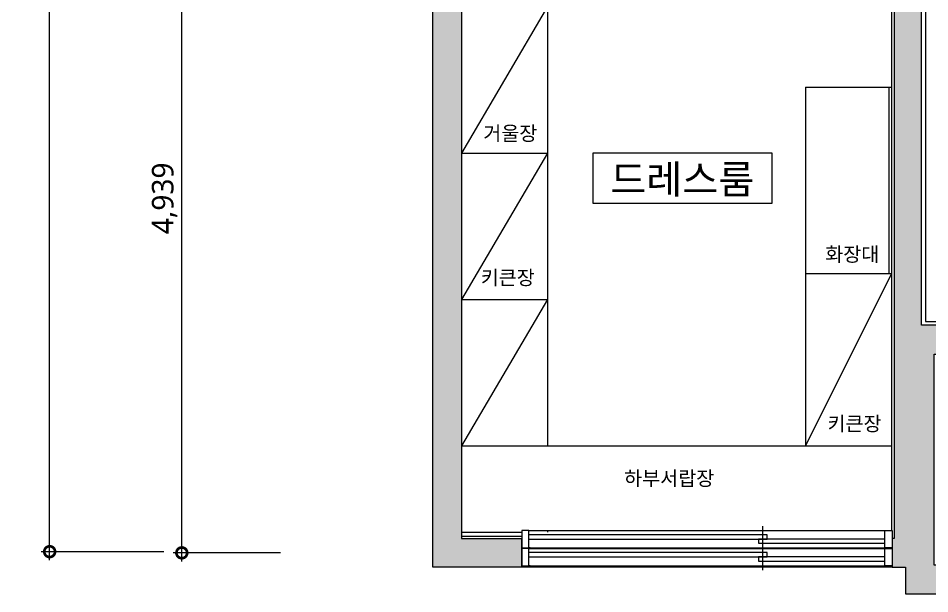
# Model space of a CAD drawing. Header units: millimetres. Extents: x 0 to 460316, y -63250 to 103204.
# Drawn here: x 93349 to 99700, y 25955 to 29965 of the extents above; entities that cross this region are included whole.
import ezdxf
from ezdxf.enums import TextEntityAlignment as Align

# ---------------------------------------------------------------- set-up
doc = ezdxf.new("R2010")
doc.units = ezdxf.units.MM
doc.header["$LTSCALE"] = 25
for name, color, linetype in [('2-con', 2, 'Continuous'), ('ac-furniture', 152, 'Continuous'), ('ac-insul', 5, 'BATTING'), ('ac-Ref', 8, 'Continuous'), ('ac-text', 7, 'Continuous'), ('ac-wall-fin', 3, 'Continuous'), ('ac-window', 140, 'Continuous')]:
    doc.layers.add(name, color=color, linetype=linetype)
doc.styles.add('맑은고딕', font='malgun.ttf')
doc.styles.add('이윤정', font='l_10646.ttf')
doc.linetypes.add('BATTING', pattern='A,0.00254,-2.54,[134,ltypeshp.shx,S=2.54,R=0,X=-2.54,Y=0],-5.08,[134,ltypeshp.shx,S=2.54,R=180,X=2.54,Y=0],-2.54', length=10.16254)
doc.dimstyles.new('건축클래스150', dxfattribs={"dimtxt": 150, "dimasz": 150, "dimexe": 60, "dimexo": 120, "dimgap": 30, "dimtad": 1, "dimtoh": 1, "dimdec": 0, "dimlunit": 6, "dimtxsty": '맑은고딕', "dimblk": 'DOTSMALL', "dimcen": 2.5, "dimdle": 60, "dimclrt": 7, "dimadec": 0, "dimazin": 0, "dimtfac": 1, "dimtdec": 0, "dimtmove": 2, "dimatfit": 3, "dimldrblk": 'DOTSMALL', "dimfxl": 1, "dimarcsym": 0})

# ---------------------------------------------------------------- blocks, each defined once
blk = doc.blocks.new('룸 태그')
at = {"layer": 'ac-text'}
blk.add_lwpolyline([(27195.80264008982, 82697.42392577245), (28445.80264008982, 82697.42392577245), (28445.80264008982, 83044.49058675393), (27195.80264008982, 83044.49058675393)], close=True, dxfattribs=at)
at = {"layer": 'ac-text', "style": '맑은고딕'}
blk.add_attdef('룸태그', text='', height=170, dxfattribs=at).set_placement((27818.73238235789, 82784.51246915663), align=Align.CENTER)
blk = doc.blocks.new('_DotSmall')
at = {"color": 0, "linetype": 'ByBlock', "const_width": 0.5}
blk.add_lwpolyline([(-0.0625, 0, 1), (0.0625, 0, 1)], format="xyb", close=True, dxfattribs=at)
blk = doc.blocks.new('*D396')
at = {"layer": 'ac-Ref', "color": 0, "lineweight": -2}
for p, q in [((94488.48528090634, 26180.45554746028), (94488.48528090634, 31238.96095485208)), ((95176.69280055902, 31178.96095485208), (94428.48528090634, 31178.96095485208)), ((95176.69280055902, 26240.45554746028), (94428.48528090634, 26240.45554746028))]:
    blk.add_line(p, q, dxfattribs=at)
at = {"layer": 'Defpoints', "color": 0}
for p in [(94488.48528090634, 31178.96095485208), (95296.69280055902, 31178.96095485208), (95296.69280055902, 26240.45554746028)]:
    blk.add_point(p, dxfattribs=at)
at = {"layer": 'ac-Ref', "color": 0, "lineweight": -2, "xscale": 150, "yscale": 150, "zscale": 150}
for p, rotation in [((94488.48528090634, 31178.96095485208), 90), ((94488.48528090634, 26240.45554746028), 270)]:
    blk.add_blockref('_DotSmall', p, dxfattribs=dict(at, rotation=rotation))
at = {"layer": 'ac-Ref', "color": 7, "insert": (94368.4037591672, 28709.70825115615), "char_height": 150, "attachment_point": 5, "rotation": 90, "style": '맑은고딕'}
blk.add_mtext('4,939', dxfattribs=at)
blk = doc.blocks.new('*D399')
at = {"layer": 'ac-Ref', "color": 0, "lineweight": -2}
for p, q in [((93567.63281457142, 26188.67672918475), (93567.6328145714, 37208.98796096505)), ((94368.48140889255, 37148.98796096505), (93507.6328145714, 37148.98796096505)), ((94363.97941849686, 26248.67672918475), (93507.63281457142, 26248.67672918475))]:
    blk.add_line(p, q, dxfattribs=at)
at = {"layer": 'Defpoints', "color": 0}
for p in [(93567.6328145714, 37148.98796096505), (94488.48140889255, 37148.98796096505), (94483.97941849686, 26248.67672918475)]:
    blk.add_point(p, dxfattribs=at)
at = {"layer": 'ac-Ref', "color": 0, "lineweight": -2, "xscale": 150, "yscale": 150, "zscale": 150}
for p, rotation in [((93567.6328145714, 37148.98796096505), 90), ((93567.63281457142, 26248.67672918475), 270)]:
    blk.add_blockref('_DotSmall', p, dxfattribs=dict(at, rotation=rotation))
at = {"layer": 'ac-Ref', "color": 7, "insert": (93447.14368413662, 31698.83234507486), "char_height": 150, "attachment_point": 5, "rotation": 90, "style": '맑은고딕'}
blk.add_mtext('10,900', dxfattribs=at)

msp = doc.modelspace()

# ---------------------------------------------------------------- hatches: boundary and pattern name
h = msp.add_hatch()
h.set_pattern_fill('_USER', scale=600, double=1, pattern_type=0)
h.set_pattern_definition([(0, (5873.513320172613, -29422.80136974892), (0, 600), []), (90, (5873.513320172613, -29422.80136974892), (-600, 3.673940397442059e-14), [])])
h.paths.add_polyline_path([(105047.5872497782, 36747.45554746025), (102792.5872497782, 36747.45554746025), (102792.5872497782, 35340.45554746144), (102812.5872497782, 35340.45554746144), (102812.5872497782, 35330.45554746144), (102837.5872497794, 35330.45554746144), (102837.5872497805, 36180.4555474589), (102877.5872497805, 36180.4555474589), (102877.5872497805, 36179.51384934352, -0.4004913051079977), (103687.5872497778, 35330.45617656329), (103687.5872497778, 35330.45554745977), (103712.5872497779, 35330.45554745977), (103712.5872497779, 35340.63007986393), (104179.5872497782, 35340.63007986393), (104179.5872497782, 36047.45554746025), (104704.5872497782, 36047.45554746025), (105047.5872497782, 36047.45554746025)])
h.paths.add_polyline_path([(106772.5872497782, 37102.45554746025), (105047.5872497782, 37102.45554746025), (105047.5872497782, 36747.45554746025), (105047.5872497782, 36047.45554746025), (105904.5872497782, 36047.45554746025), (106772.5872497782, 36047.45554746025)])
h.paths.add_polyline_path([(107702.5872497782, 36312.45554746025), (108337.5872497782, 36312.45554746025), (108337.5872497782, 37102.45554746025), (107562.5872497782, 37102.45554746025), (106772.5872497782, 37102.45554746025), (106772.5872497782, 36047.45554746025), (106772.5872497782, 35276.34073684664), (107037.5872497782, 35276.34073684664), (107617.5872497782, 35276.34073684664), (107702.5872497782, 35276.34073684664)])
h.paths.add_polyline_path([(107628.5872497782, 27605.45554746025), (107475.5872497782, 27605.45554746025), (104775.5872497782, 27605.45554746025), (104260.5872497766, 27605.45554746025), (104260.5872497766, 27450.45554746001), (104270.5872497766, 27450.45554746002), (104270.5872497766, 27425.45554746025, -0.399871792444394), (105082.7254470668, 26652.33289281582), (105083.7099044225, 26652.33289281582), (105083.7099044225, 26612.33289281582), (104270.5872497782, 26612.33289281469), (104270.5872497782, 26587.33289281469), (104260.5872497782, 26587.33289281468), (104260.5872497782, 26525.45554746025), (104450.5872497782, 26525.45554746025), (104450.5872497782, 26535.45554746025), (104500.5872497782, 26535.45554746025), (107488.5872497782, 26535.45554746026), (107538.5872497782, 26535.45554746025), (107538.5872497782, 26525.45554746025), (107628.5872497782, 26525.45554746025)])
h.paths.add_polyline_path([(104637.5872497782, 27510.45554746025, -1), (104517.5872497782, 27510.45554746025, -1)], flags=16)
h.paths.add_polyline_path([(104270.5872497766, 27425.45554746025), (104270.5872497712, 26652.33289281469), (105082.7254470668, 26652.33289281582, 0.3998717924443939)], flags=17)
h.paths.add_polyline_path([(99632.58724977815, 34052.4728291825), (99607.58724977815, 34052.4728291825), (98717.58724977815, 34052.47282918252), (98692.58724977815, 34052.4728291825), (98692.58724977815, 34042.45554746025), (98622.66375126241, 34042.45554746025), (98622.66375126241, 32953.03762781431), (99632.58724977815, 32953.03762781431)])
at = {"layer": 'ac-Ref'}
h = msp.add_hatch(color=256, dxfattribs=at)
h.dxf.hatch_style = 1
h.paths.add_polyline_path([(99902.58724977815, 36035.76095808248), (99357.58724977815, 36035.76095808248), (99357.58724977815, 37045.76095808248), (99922.58724977815, 37045.76095808248), (99922.58724977815, 37245.76095808248), (99157.58724977815, 37245.76095808248), (99157.58724977815, 35835.76095808248), (99632.58724977815, 35835.76095808248), (99632.58724977815, 32662.45554746025), (99902.58724977815, 32662.45554746025)])
h.paths.add_polyline_path([(102792.5872497782, 35202.45554746025), (102792.5872497782, 37447.45554746025), (102562.5872497782, 37447.45554746025), (102562.5872497782, 37045.76095808248), (102602.5872497782, 37045.76095808248), (102602.5872497782, 32870.76095808248), (100832.5872497782, 32870.76095808248), (100832.5872497782, 32662.45554746025), (102792.5872497782, 32662.45554746025)])
h.paths.add_polyline_path([(106770.5872497782, 35075.45554746025), (107037.5872497782, 35075.45554746025), (107037.5872497782, 35276.34073684664), (106772.5872497782, 35276.34073684664), (106772.5872497782, 36047.45554746025), (105904.5872497782, 36047.45554746025), (105904.5872497782, 35847.45554746025), (106594.5872497782, 35847.45554746025), (106594.5872497782, 32872.45554746025), (105782.5872497782, 32872.45554746025), (105782.5872497782, 32737.45554746025), (106777.5872497782, 32737.45554746025), (106777.5872497782, 32937.45554746025), (106770.5872497782, 32937.45554746025)])
h.paths.add_polyline_path([(108537.5872497782, 37302.45554746025), (107562.5872497782, 37302.45554746025), (107562.5872497782, 37102.45554746025), (108337.5872497782, 37102.45554746025), (108337.5872497782, 36312.45554746025), (107702.5872497782, 36312.45554746025), (107702.5872497782, 35276.34073684664), (107617.5872497782, 35276.34073684664), (107617.5872497782, 35075.45554746025), (108252.5872497782, 35075.45554746025), (108252.5872497782, 32937.45554746025), (108252.5872497782, 32737.45554746025), (108262.5872497782, 32737.45554746025), (108262.5872497782, 27797.45554746025), (107475.5872497782, 27797.45554746025), (107475.5872497782, 27605.45554746025), (108428.5872497782, 27605.45554746025), (108428.5872497782, 26525.45554746025), (107538.5872497782, 26525.45554746025), (107538.5872497782, 26325.45554746025), (108537.5872497782, 26325.45554746025)])
h.paths.add_polyline_path([(104704.5872497782, 36047.45554746025), (104179.5872497782, 36047.45554746025), (104179.5872497782, 35202.45554746025), (104454.5872497782, 35202.45554746025), (104454.5872497782, 35847.45554746025), (104704.5872497782, 35847.45554746025)])
h.paths.add_polyline_path([(106447.5872497782, 31577.45554746025), (105397.5872497782, 31577.45554746025), (105397.5872497782, 31377.45554746025), (106447.5872497782, 31377.45554746025)])
h.paths.add_polyline_path([(104370.5872497782, 31577.45554746025), (104160.5872497782, 31577.45554746025), (104160.5872497782, 27605.45554746025), (104775.5872497782, 27605.45554746025), (104775.5872497782, 27797.45554746025), (104370.5872497782, 27797.45554746025)])
h.paths.add_polyline_path([(104450.5872497782, 26525.45554746025), (104250.5872497782, 26525.45554746025), (104250.5872497782, 25955.45554746025), (104450.5872497782, 25955.45554746025)])
h.paths.add_polyline_path([(99730.58724977815, 27625.45554746025), (100360.5872497782, 27625.45554746025), (100360.5872497782, 27825.45554746025), (99642.58724977815, 27825.45554746025), (99642.58724977815, 31280.45554746025), (99452.58724977815, 31280.45554746025), (99452.58724977815, 26340.45554746025), (99437.58724977815, 26340.45554746025), (99437.58724977815, 26140.45554746025), (99530.58724977815, 26140.45554746025), (99530.58724977815, 25955.45554746025), (100450.5872497782, 25955.45554746025), (100450.5872497782, 26155.45554746025), (99730.58724977815, 26155.45554746025)])
h.paths.add_polyline_path([(96437.58724977815, 31080.45554746025), (98522.58724977815, 31080.45554746025), (98522.58724977815, 31280.45554746025), (96472.58724977815, 31280.45554746025), (96472.58724977815, 33445.45554746025), (98072.58724977815, 33445.45554746025), (98072.58724977815, 32045.45554746025), (98272.58724977815, 32045.45554746025), (98272.58724977815, 34042.45554746025), (98692.58724977815, 34042.45554746025), (98692.58724977815, 34242.45554746025), (98072.58724977815, 34242.45554746025), (98072.58724977815, 33615.45554746025), (96237.58724977815, 33615.45554746025), (96237.58724977815, 26140.45554746025), (96857.58724977815, 26140.45554746025), (96857.58724977815, 26340.45554746025), (96437.58724977815, 26340.45554746025)])
h = msp.add_hatch(dxfattribs=at)
h.set_pattern_fill('ANGLE', color=256)
h.set_pattern_definition([(0, (5873.513320172613, -29422.80136974892), (0, 6.985), [5.08, -1.905]), (90, (5873.513320172613, -29422.80136974892), (-6.985, 4.277078946022131e-16), [5.08, -1.905])])
h.paths.add_polyline_path([(99437.58724977815, 26150.67854015007), (99387.58724977815, 26150.67854015007), (98537.01783985764, 26150.67854015007), (98537.01783985764, 26140.45554746025), (99437.58724977815, 26140.45554746025)])
h.paths.add_polyline_path([(98537.01783985764, 26150.67854015007), (96907.58724977815, 26150.67854015007), (96857.58724977815, 26150.67854015007), (96857.58724977815, 26140.45554746025), (98537.01783985764, 26140.45554746025)])

# ---------------------------------------------------------------- linework, layer by layer
at = {"layer": '2-con'}
for p, q in [((96857.58724977815, 26140.45554746025), (96857.58724977815, 26340.45554746025)), ((99437.58724977815, 26340.45554746025), (99437.58724977815, 26140.45554746025)), ((99437.58724977815, 26140.45554746025), (96857.58724977815, 26140.45554746025))]:
    msp.add_line(p, q, dxfattribs=at)
for points in [[(98522.58724977815, 31280.45554746025), (98522.58724977815, 31080.45554746025), (96437.58724977815, 31080.45554746025), (96437.58724977815, 26340.45554746025), (96857.58724977815, 26340.45554746025), (96857.58724977815, 26140.45554746025), (96237.58724977815, 26140.45554746025), (96237.58724977815, 33615.45554746025), (98072.58724977815, 33615.45554746025), (98072.58724977815, 34242.45554746025), (98692.58724977815, 34242.45554746025), (98692.58724977815, 34042.45554746025), (98272.58724977815, 34042.45554746025), (98272.58724977815, 32045.45554746025), (98072.58724977815, 32045.45554746025), (98072.58724977815, 33445.45554746025), (96472.58724977815, 33445.45554746025), (96472.58724977815, 31280.45554746025), (98522.58724977815, 31280.45554746025)], [(99452.58724977815, 31280.45554746025), (99452.58724977815, 26340.45554746025), (99437.58724977815, 26340.45554746025), (99437.58724977815, 26140.45554746025), (99530.58724977815, 26140.45554746025), (99530.58724977815, 25955.45554746025), (100450.5872497782, 25955.45554746025), (100450.5872497782, 26155.45554746025), (99730.58724977815, 26155.45554746025), (99730.58724977815, 27625.45554746025), (100360.5872497782, 27625.45554746025), (100360.5872497782, 27825.45554746025), (99642.58724977815, 27825.45554746025), (99642.58724977815, 31280.45554746025), (99452.58724977815, 31280.45554746025)]]:
    msp.add_lwpolyline(points, dxfattribs=at)
at = {"layer": 'ac-furniture'}
for p, q in [((97037.58724977815, 31062.45554746025), (97037.58724977815, 26985.45554746026)), ((98834.5872497774, 29485.45554746027), (98834.58724977617, 26985.45554746027)), ((98834.5872497774, 29485.45554746027), (99434.58724977614, 29485.45554746029)), ((99414.58724977614, 29485.45554746029), (99414.58724977676, 28185.45554746147)), ((96437.58724977812, 29025.45554746025), (97037.58724977815, 29025.45554746025)), ((98834.58724977676, 28185.45554746027), (99434.58724977617, 28185.45554746029)), ((96437.58724977815, 28005.45554746025), (97037.58724977815, 28005.45554746025)), ((96437.58724977815, 26985.45554746025), (99434.58724977617, 26985.45554746029))]:
    msp.add_line(p, q, dxfattribs=at)
at = {"layer": 'ac-insul', "linetype": 'BATTING', "ltscale": 0.05}
msp.add_line((96857.58724977815, 26353.54874770829), (96437.58724977815, 26353.54874770829), dxfattribs=at)
at = {"layer": 'ac-Ref'}
for p, q in [((97037.58724977815, 30045.45554746026), (96437.58724977815, 29025.45554746025)), ((99669.0394953452, 29096.37578076439), (99669.58724977815, 29096.37518069419)), ((97037.58724977815, 29023.95554746025), (96437.58724977815, 28005.45554746025)), ((99434.58724977617, 28185.45554746029), (98834.58724977617, 26985.45554746028)), ((97037.58724977815, 28005.45554746025), (96437.58724977815, 26985.45554746025)), ((96857.58724977815, 26385.45554746025), (96857.58724977815, 26340.45554746025)), ((97037.58724977815, 26395.67854015007), (97037.58724977815, 26385.45554746025))]:
    msp.add_line(p, q, dxfattribs=at)
at = {"layer": 'ac-wall-fin'}
for p, q in [((99669.58724977815, 31340.29541399851), (99669.58724977815, 27852.45554746025)), ((99434.58724977815, 31052.45554746025), (99434.58724977588, 26395.67854015007)), ((99669.58724977815, 27852.45554746025), (100387.5872497782, 27852.45554746025)), ((96437.58724977815, 26385.45554746025), (96857.58724977815, 26385.45554746025))]:
    msp.add_line(p, q, dxfattribs=at)
at = {"layer": 'ac-window'}
for p, q in [((98537.01783985764, 26245.67854015007), (98537.01783985767, 26425.67854015007)), ((96907.58724977815, 26395.67854015007), (99387.58724977815, 26395.67854015007)), ((98537.01783985764, 26120.67854015007), (98537.01783985767, 26300.67854015007)), ((96916.56965803303, 26275.67854015007), (96907.58724977815, 26275.67854015007)), ((96907.58724977815, 26275.67854015007), (99387.58724977815, 26275.67854015007)), ((96907.58724977815, 26270.67854015007), (99387.58724977815, 26270.67854015007)), ((96916.56965803303, 26150.67854015007), (96907.58724977815, 26150.67854015007)), ((96907.58724977815, 26150.67854015007), (99387.58724977815, 26150.67854015007))]:
    msp.add_line(p, q, dxfattribs=at)
for points in [[(96857.58724977815, 26275.67854015007), (96907.58724977815, 26275.67854015007), (96907.58724977815, 26395.67854015007), (96857.58724977815, 26395.67854015007)], [(99437.58724977815, 26275.67854015007), (99387.58724977815, 26275.67854015007), (99387.58724977815, 26395.67854015007), (99437.58724977815, 26395.67854015007)], [(96857.58724977815, 26150.67854015007), (96907.58724977815, 26150.67854015007), (96907.58724977815, 26270.67854015007), (96857.58724977815, 26270.67854015007)], [(99437.58724977815, 26150.67854015007), (99387.58724977815, 26150.67854015007), (99387.58724977815, 26270.67854015007), (99437.58724977815, 26270.67854015007)]]:
    msp.add_lwpolyline(points, close=True, dxfattribs=at)
for points in [[(96907.58724977815, 26336.87427578391), (98567.01783985764, 26336.87427578391), (98567.01783985764, 26366.87427578391), (96907.58724977815, 26366.87427578391)], [(99387.58724977815, 26336.87427578391), (98507.01783985764, 26336.87427578391), (98507.01783985764, 26306.87427578391), (99387.58724977815, 26306.87427578391)], [(96907.58724977815, 26211.87427578391), (98567.01783985764, 26211.87427578391), (98567.01783985764, 26241.87427578391), (96907.58724977815, 26241.87427578391)], [(99387.58724977815, 26211.87427578391), (98507.01783985764, 26211.87427578391), (98507.01783985764, 26181.87427578391), (99387.58724977815, 26181.87427578391)]]:
    msp.add_lwpolyline(points, dxfattribs=at)

# ---------------------------------------------------------------- block references
at = {"layer": 'ac-text'}
ref = msp.add_blockref('룸 태그', (70156.77231529803, -54020.35400271633), dxfattribs=at)
ref.add_attrib('룸태그', '드레스룸', dxfattribs={"height": 200, "style": '맑은고딕'}).set_placement((97975.50469765594, 28742.64980000193), align=Align.CENTER)

# ---------------------------------------------------------------- texts
at = {"layer": 'ac-text', "style": '이윤정'}
for s, p in [('거울장', (96588.90187170787, 29112.52796677977)), ('화장대', (98971.6585792776, 28270.41396585625)), ('키큰장', (96571.39039596674, 28107.70886597154)), ('키큰장', (98987.41121626255, 27090.18594111357)), ('하부서랍장', (97570.577806174, 26709.07611700872))]:
    msp.add_text(s, height=100, dxfattribs=at).set_placement(p)

# ---------------------------------------------------------------- dimensions: what is measured, and where the dimension line sits
at = {"layer": 'ac-Ref'}
for base, p1, p2, picture, middle in [((93567.6328145714, 37148.98796096505), (94483.97941849683, 26248.67672918474), (94488.48140889252, 37148.98796096504), '*D399', (93447.14368413662, 31698.83234507486)), ((94488.48528090634, 31178.96095485208), (95296.69280055899, 26240.45554746027), (95296.69280055899, 31178.96095485207), '*D396', (94368.4037591672, 28709.70825115615))]:
    dim = msp.add_linear_dim(base=base, p1=p1, p2=p2, angle=90, dimstyle='건축클래스150', dxfattribs=at)
    dim.commit()
    dim.dimension.update_dxf_attribs({"geometry": picture, "text_midpoint": middle})

doc.saveas('drawing.dxf')
